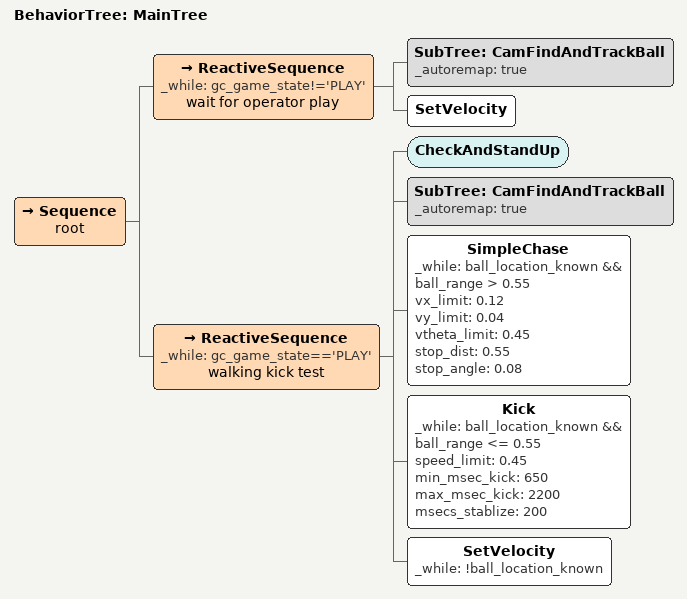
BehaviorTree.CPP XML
<root BTCPP_format="4">
  <include path="./subtrees/subtree_cam_find_and_track_ball.xml" />

  <BehaviorTree ID="MainTree">
    <Sequence name="root">
      <ReactiveSequence _while="gc_game_state!='PLAY'" name="wait for operator play">
        <SubTree ID="CamFindAndTrackBall" _autoremap="true" />
        <SetVelocity />
      </ReactiveSequence>

      <ReactiveSequence _while="gc_game_state=='PLAY'" name="walking kick test">
        <CheckAndStandUp />
        <SubTree ID="CamFindAndTrackBall" _autoremap="true" />

        <!-- Approach slowly. Kick is only allowed after operator PLAY and close-ball vision. -->
        <SimpleChase _while="ball_location_known &amp;&amp; ball_range &gt; 0.55"
                     vx_limit="0.12"
                     vy_limit="0.04"
                     vtheta_limit="0.45"
                     stop_dist="0.55"
                     stop_angle="0.08" />

        <!-- Default test kick uses locomotion to push through the ball.
             Use scripts/chase_kick_test.sh kick_mode=visual to test Booster's visual-kick API. -->
        <Kick _while="ball_location_known &amp;&amp; ball_range &lt;= 0.55"
              speed_limit="0.45"
              min_msec_kick="650"
              max_msec_kick="2200"
              msecs_stablize="200" />

        <SetVelocity _while="!ball_location_known" />
      </ReactiveSequence>
    </Sequence>
  </BehaviorTree>
</root>
